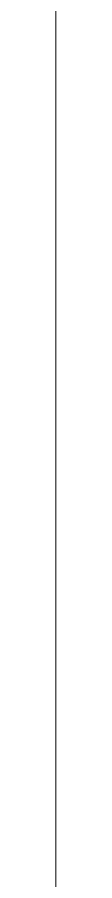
# Model space of a CAD drawing. Extents: x -181672 to 290600, y -29000 to 395522.
# Drawn here: x -4977.81 to -4977.81, y 42517.45 to 42534.68 of the extents above; entities that cross this region are included whole.
import ezdxf

# ---------------------------------------------------------------- set-up
doc = ezdxf.new("R2010")
doc.units = 0
doc.header["$LTSCALE"] = 10
doc.layers.add('XFM7P20PCW$0$G-IMPT', color=252, linetype='Continuous', lineweight=9)
doc.layers.add('XFM7P20PCW$0$M-EQPM', color=252, linetype='Continuous', lineweight=9)

# ---------------------------------------------------------------- blocks, each defined once
blk = doc.blocks.new('XFM7P20PCW$0$ui_PCW Pump Shockproof Base - PCW防震基座-Renew_dwg_¹s_ó¹Ï UA300015 _ó_û 100x9tx6M-V89-剖面 73')
at = {"layer": 'XFM7P20PCW$0$G-IMPT'}
for p, q in [((132038.368, 25574), (131818.368, 25574)), ((131941.32, 25574), (132038.368, 25574))]:
    blk.add_line(p, q, dxfattribs=at)
blk = doc.blocks.new('XFM7P20PCW$0$ui_PCW Pump Shockproof Base - PCW防震基座-Renew_dwg_UB405025 _uÂ__W_ _ÂÅK 86D-V91-剖面 73')
at = {"layer": 'XFM7P20PCW$0$G-IMPT'}
for p, q in [((131990.868, 25574), (131969.882, 25574)), ((131969.882, 25574), (131990.868, 25574)), ((131990.868, 25574), (131998.662, 25574)), ((131998.662, 25574), (131990.868, 25574))]:
    blk.add_line(p, q, dxfattribs=at)
at = {"layer": 'XFM7P20PCW$0$G-IMPT', "flags": 128}
for points in [[(131969.883, 25574), (131971.072, 25574), (131972.569, 25574), (131974.096, 25574), (131975.649, 25574), (131977.226, 25574), (131978.826, 25574), (131980.444, 25574), (131982.08, 25574), (131983.729, 25574), (131985.39, 25574), (131987.059, 25574), (131988.735, 25574), (131990.414, 25574), (131990.868, 25574)], [(131990.868, 25574), (131989.188, 25574), (131987.511, 25574), (131985.84, 25574), (131984.176, 25574), (131982.524, 25574), (131980.884, 25574), (131979.261, 25574), (131977.656, 25574), (131976.072, 25574), (131974.512, 25574), (131972.979, 25574), (131971.473, 25574), (131969.999, 25574)], [(131990.868, 25574), (131992.547, 25574), (131994.224, 25574), (131995.895, 25574), (131997.559, 25574), (131999.211, 25574), (132000.851, 25574), (132002.474, 25574), (132004.079, 25574), (132005.663, 25574), (132007.223, 25574), (132008.757, 25574), (132010.262, 25574), (132011.736, 25574), (132013.177, 25574), (132014.582, 25574), (132015.949, 25574), (132017.276, 25574), (132018.561, 25574), (132019.801, 25574), (132020.996, 25574)], [(132005.969, 25574), (132004.509, 25574), (132002.909, 25574), (132001.291, 25574), (131999.655, 25574), (131998.006, 25574), (131996.345, 25574), (131994.676, 25574), (131993, 25574), (131991.321, 25574)]]:
    blk.add_lwpolyline(points, dxfattribs=at)
blk = doc.blocks.new('XFM7P20PCW$0$ui_PCW Pump Shockproof Base - PCW防震基座-Renew_dwg_²Õ_X¹Ï OB801032 JAD-2_uÂ__W_ _ö_ûÁá_N MK1808005SLDASM-V93-剖面 73')
for name in ['XFM7P20PCW$0$ui_PCW Pump Shockproof Base - PCW防震基座-Renew_dwg_¹s_ó¹Ï UA300015 _ó_û 100x9tx6M-V89-剖面 73', 'XFM7P20PCW$0$ui_PCW Pump Shockproof Base - PCW防震基座-Renew_dwg_UB405025 _uÂ__W_ _ÂÅK 86D-V91-剖面 73']:
    blk.add_blockref(name, (0, 0))
blk = doc.blocks.new('XFM7P20PCW$0$ui_PCW Pump Shockproof Base - _D_PCW Pump Shockproof Base_3000Lx1500Wx300H-1175038-剖面 73')
blk.add_blockref('XFM7P20PCW$0$ui_PCW Pump Shockproof Base - PCW防震基座-Renew_dwg_²Õ_X¹Ï OB801032 JAD-2_uÂ__W_ _ö_ûÁá_N MK1808005SLDASM-V93-剖面 73', (0, 0))
blk = doc.blocks.new('XFM7P20PCW')
at = {"layer": 'XFM7P20PCW$0$M-EQPM', "rotation": 90}
blk.add_blockref('XFM7P20PCW$0$ui_PCW Pump Shockproof Base - _D_PCW Pump Shockproof Base_3000Lx1500Wx300H-1175038-剖面 73', (20596.18937, -89471.3504), dxfattribs=at)

msp = doc.modelspace()

# ---------------------------------------------------------------- block references
msp.add_blockref('XFM7P20PCW', (0, 0))

doc.saveas('drawing.dxf')
